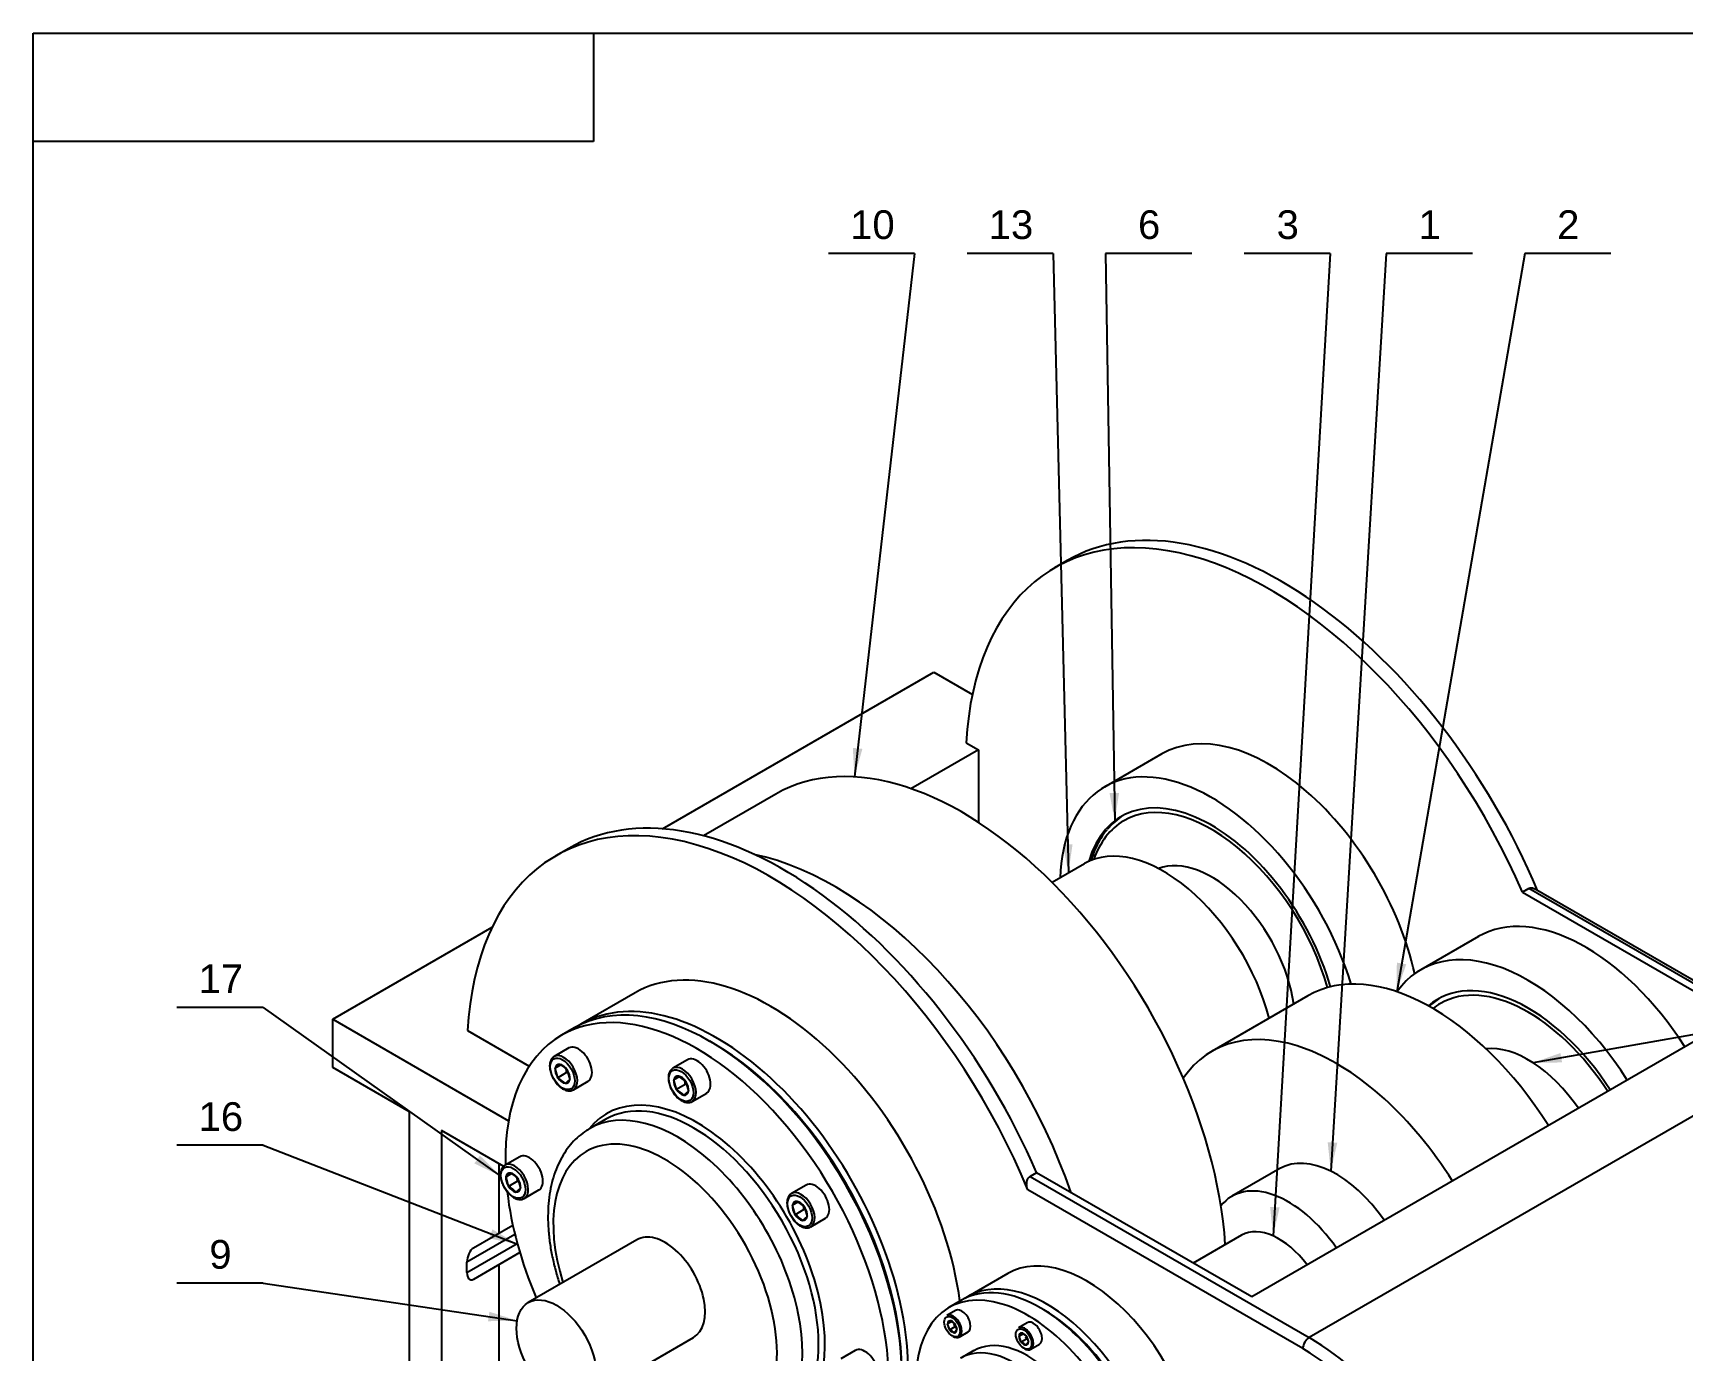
# Model space of a CAD drawing. Header units: millimetres. Extents: x 0 to 415, y 0 to 292.
# Drawn here: x 25 to 207.5, y 146.2 to 292 of the extents above; entities that cross this region are included whole.
import ezdxf
from ezdxf.enums import TextEntityAlignment as Align

# ---------------------------------------------------------------- set-up
doc = ezdxf.new("R2010")
doc.units = ezdxf.units.MM
for name, color, linetype in [('Default', 7, 'Continuous'), ('内六角圆柱头螺钉-GBT70.1', 7, 'Continuous'), ('图框', 7, 'Continuous'), ('套筒2', 7, 'Continuous'), ('套筒3', 7, 'Continuous'), ('端盖', 7, 'Continuous'), ('端盖2', 7, 'Continuous'), ('轴1', 7, 'Continuous'), ('轴2', 7, 'Continuous'), ('轴承1', 7, 'Continuous'), ('零件4齿轮T2', 7, 'Continuous'), ('齿轮T3', 7, 'Continuous'), ('齿轮T4', 7, 'Continuous'), ('齿轮箱', 7, 'Continuous')]:
    doc.layers.add(name, color=color, linetype=linetype)
doc.styles.add('SEACAD_Arial', font='arial.ttf')

# ---------------------------------------------------------------- blocks, each defined once
blk = doc.blocks.new('SEANNOT_GROUP1')
at = {"layer": 'Default', "linetype": 'Continuous'}
blk.add_hatch(color=7, dxfattribs=at).paths.add_polyline_path([(73.82, 166.97), (76.72, 165.57), (74.43, 167.84)])
at = {"layer": 'Default', "color": 7, "linetype": 'Continuous'}
for points in [[(50.44, 184.22), (40.92, 184.22)], [(50.44, 184.22), (76.72, 165.57)]]:
    blk.add_lwpolyline(points, dxfattribs=at)
at = {"layer": 'Default', "color": 7, "linetype": 'Continuous', "style": 'SEACAD_Arial'}
blk.add_text('17', height=3.175, dxfattribs=at).set_placement((43.31, 188.98), align=Align.TOP_LEFT)
blk = doc.blocks.new('SEANNOT_GROUP2')
at = {"layer": 'Default', "linetype": 'Continuous'}
blk.add_hatch(color=7, dxfattribs=at).paths.add_polyline_path([(193.94, 179.18), (190.91, 178.11), (194.13, 178.14)])
at = {"layer": 'Default', "color": 7, "linetype": 'Continuous'}
for points in [[(254.29, 189.24), (190.91, 178.11)], [(263.81, 189.24), (254.29, 189.24)]]:
    blk.add_lwpolyline(points, dxfattribs=at)
at = {"layer": 'Default', "color": 7, "linetype": 'Continuous', "style": 'SEACAD_Arial'}
blk.add_text('5', height=3.17, dxfattribs=at).set_placement((257.87, 194), align=Align.TOP_LEFT)
blk = doc.blocks.new('SEANNOT_GROUP3')
at = {"layer": 'Default', "linetype": 'Continuous'}
blk.add_hatch(color=7, dxfattribs=at).paths.add_polyline_path([(138.92, 202.24), (139.52, 199.08), (139.98, 202.27)])
at = {"layer": 'Default', "color": 7, "linetype": 'Continuous'}
for points in [[(137.84, 267.63), (128.31, 267.63)], [(137.84, 267.63), (139.52, 199.08)]]:
    blk.add_lwpolyline(points, dxfattribs=at)
at = {"layer": 'Default', "color": 7, "linetype": 'Continuous', "style": 'SEACAD_Arial'}
blk.add_text('13', height=3.175, dxfattribs=at).set_placement((130.7, 272.39), align=Align.TOP_LEFT)
blk = doc.blocks.new('SEANNOT_GROUP4')
at = {"layer": 'Default', "linetype": 'Continuous'}
blk.add_hatch(color=7, dxfattribs=at).paths.add_polyline_path([(75.44, 158.69), (78.59, 158.03), (75.82, 159.68)])
at = {"layer": 'Default', "color": 7, "linetype": 'Continuous'}
for points in [[(50.44, 168.98), (40.92, 168.98)], [(50.44, 168.98), (78.59, 158.03)]]:
    blk.add_lwpolyline(points, dxfattribs=at)
at = {"layer": 'Default', "color": 7, "linetype": 'Continuous', "style": 'SEACAD_Arial'}
blk.add_text('16', height=3.175, dxfattribs=at).set_placement((43.31, 173.74), align=Align.TOP_LEFT)
blk = doc.blocks.new('SEANNOT_GROUP7')
at = {"layer": 'Default', "linetype": 'Continuous'}
blk.add_hatch(color=7, dxfattribs=at).paths.add_polyline_path([(168.2, 169.32), (168.54, 166.11), (169.26, 169.25)])
at = {"layer": 'Default', "color": 7, "linetype": 'Continuous'}
for points in [[(174.68, 267.63), (168.54, 166.11)], [(184.2, 267.63), (174.68, 267.63)]]:
    blk.add_lwpolyline(points, dxfattribs=at)
at = {"layer": 'Default', "color": 7, "linetype": 'Continuous', "style": 'SEACAD_Arial'}
blk.add_text('1', height=3.17, dxfattribs=at).set_placement((178.25, 272.39), align=Align.TOP_LEFT)
blk = doc.blocks.new('SEANNOT_GROUP8')
at = {"layer": 'Default', "linetype": 'Continuous'}
blk.add_hatch(color=7, dxfattribs=at).paths.add_polyline_path([(75.33, 149.52), (78.55, 149.58), (75.48, 150.57)])
at = {"layer": 'Default', "color": 7, "linetype": 'Continuous'}
for points in [[(50.44, 153.74), (40.92, 153.74)], [(50.44, 153.74), (78.55, 149.58)]]:
    blk.add_lwpolyline(points, dxfattribs=at)
at = {"layer": 'Default', "color": 7, "linetype": 'Continuous', "style": 'SEACAD_Arial'}
blk.add_text('9', height=3.17, dxfattribs=at).set_placement((44.5, 158.5), align=Align.TOP_LEFT)
blk = doc.blocks.new('SEANNOT_GROUP10')
at = {"layer": 'Default', "linetype": 'Continuous'}
blk.add_hatch(color=7, dxfattribs=at).paths.add_polyline_path([(144.07, 207.93), (144.65, 204.76), (145.12, 207.95)])
at = {"layer": 'Default', "color": 7, "linetype": 'Continuous'}
for points in [[(153.17, 267.63), (143.64, 267.63)], [(143.64, 267.63), (144.65, 204.76)]]:
    blk.add_lwpolyline(points, dxfattribs=at)
at = {"layer": 'Default', "color": 7, "linetype": 'Continuous', "style": 'SEACAD_Arial'}
blk.add_text('6', height=3.17, dxfattribs=at).set_placement((147.22, 272.39), align=Align.TOP_LEFT)
blk = doc.blocks.new('SEANNOT_GROUP11')
at = {"layer": 'Default', "linetype": 'Continuous'}
blk.add_hatch(color=7, dxfattribs=at).paths.add_polyline_path([(175.85, 189.18), (175.83, 185.96), (176.89, 189)])
at = {"layer": 'Default', "color": 7, "linetype": 'Continuous'}
for points in [[(190, 267.63), (175.83, 185.96)], [(199.53, 267.63), (190, 267.63)]]:
    blk.add_lwpolyline(points, dxfattribs=at)
at = {"layer": 'Default', "color": 7, "linetype": 'Continuous', "style": 'SEACAD_Arial'}
blk.add_text('2', height=3.17, dxfattribs=at).set_placement((193.58, 272.39), align=Align.TOP_LEFT)
blk = doc.blocks.new('SEANNOT_GROUP12')
at = {"layer": 'Default', "linetype": 'Continuous'}
blk.add_hatch(color=7, dxfattribs=at).paths.add_polyline_path([(161.83, 162.16), (162.17, 158.96), (162.88, 162.1)])
at = {"layer": 'Default', "color": 7, "linetype": 'Continuous'}
for points in [[(168.49, 267.63), (158.97, 267.63)], [(168.49, 267.63), (162.17, 158.96)]]:
    blk.add_lwpolyline(points, dxfattribs=at)
at = {"layer": 'Default', "color": 7, "linetype": 'Continuous', "style": 'SEACAD_Arial'}
blk.add_text('3', height=3.17, dxfattribs=at).set_placement((162.55, 272.39), align=Align.TOP_LEFT)
blk = doc.blocks.new('SEANNOT_GROUP13')
at = {"layer": 'Default', "linetype": 'Continuous'}
blk.add_hatch(color=7, dxfattribs=at).paths.add_polyline_path([(115.68, 212.94), (115.85, 209.73), (116.74, 212.82)])
at = {"layer": 'Default', "color": 7, "linetype": 'Continuous'}
for points in [[(122.51, 267.63), (112.98, 267.63)], [(122.51, 267.63), (115.85, 209.73)]]:
    blk.add_lwpolyline(points, dxfattribs=at)
at = {"layer": 'Default', "color": 7, "linetype": 'Continuous', "style": 'SEACAD_Arial'}
blk.add_text('10', height=3.175, dxfattribs=at).set_placement((115.38, 272.39), align=Align.TOP_LEFT)
blk = doc.blocks.new('SE1')
at = {"layer": '内六角圆柱头螺钉-GBT70.1', "color": 7, "linetype": 'Continuous'}
for p, q in [((84.27, 179.74), (82.65, 178.8)), ((82.76, 177.5), (83.28, 177.92)), ((83.37, 177.85), (82.76, 177.5)), ((83.04, 176.45), (82.76, 177.5)), ((84.08, 177.3), (84.37, 176.26)), ((97.39, 178.44), (95.77, 177.5)), ((84.02, 177.02), (83.04, 176.45)), ((84.37, 176.26), (83.85, 175.83)), ((84.77, 175.12), (86.39, 176.06)), ((95.88, 176.2), (96.4, 176.62)), ((96.5, 176.55), (95.88, 176.2)), ((96.17, 175.15), (95.88, 176.2)), ((97.15, 175.72), (96.17, 175.15)), ((97.21, 176), (97.49, 174.96)), ((97.49, 174.96), (96.97, 174.53)), ((97.9, 173.82), (99.52, 174.76)), ((78.83, 167.72), (77.21, 166.79)), ((77.32, 165.48), (77.84, 165.91)), ((77.94, 165.84), (77.32, 165.48)), ((77.61, 164.43), (77.32, 165.48)), ((78.59, 165), (77.61, 164.43)), ((78.64, 165.29), (78.93, 164.24)), ((110.52, 164.58), (108.9, 163.65)), ((78.93, 164.24), (78.41, 163.81)), ((79.34, 163.11), (80.95, 164.04)), ((109.01, 162.34), (109.53, 162.77)), ((109.62, 162.7), (109.01, 162.34)), ((109.29, 161.29), (109.01, 162.34)), ((110.27, 161.86), (109.29, 161.29)), ((110.62, 161.1), (110.1, 160.67)), ((110.33, 162.15), (110.62, 161.1)), ((111.02, 159.97), (112.64, 160.9)), ((127.04, 150.71), (126.08, 150.16)), ((126.16, 149.22), (126.43, 149.57)), ((126.59, 149.47), (126.16, 149.22)), ((126.4, 148.56), (126.16, 149.22)), ((126.96, 148.89), (126.4, 148.56)), ((127.18, 148.6), (126.91, 148.25)), ((126.94, 149.25), (127.18, 148.6)), ((127.45, 147.77), (128.42, 148.33)), ((134.96, 149.36), (133.99, 148.8)), ((134.07, 147.87), (134.34, 148.21)), ((134.51, 148.12), (134.07, 147.87)), ((134.31, 147.21), (134.07, 147.87)), ((134.85, 147.9), (135.09, 147.24)), ((115.95, 146.29), (114.34, 145.35)), ((134.87, 147.53), (134.31, 147.21)), ((135.09, 147.24), (134.82, 146.9)), ((135.37, 146.42), (136.33, 146.98))]:
    blk.add_line(p, q, dxfattribs=at)
for centre, radius, start, end in [((81.17, 174.36), 4.14, 45.3205, 59.416), ((81.87, 176.99), 2.16, 0.6647, 11.1892), ((84.87, 177.39), 2.51, 211.9766, 233.0695), ((80.94, 172.88), 4.14, 45.3155, 59.4209), ((83.25, 175.19), 1.99, 61.8112, 67.2073), ((94.29, 173.06), 4.14, 45.3205, 59.416), ((94.99, 175.69), 2.16, 0.6647, 11.1892), ((96.38, 173.89), 1.99, 61.8112, 67.2073), ((97.99, 176.09), 2.51, 211.9766, 233.0695), ((94.06, 171.58), 4.14, 45.3155, 59.4209), ((75.5, 160.87), 4.14, 45.3155, 59.4209), ((75.73, 162.34), 4.14, 45.3205, 59.416), ((76.43, 164.97), 2.16, 0.6647, 11.1892), ((77.82, 163.17), 1.99, 61.8112, 67.2073), ((79.43, 165.38), 2.51, 211.9766, 233.0695), ((107.42, 159.2), 4.14, 45.3205, 59.416), ((111.12, 162.24), 2.51, 211.9766, 233.0695), ((107.19, 157.73), 4.14, 45.3155, 59.4209), ((108.12, 161.84), 2.16, 0.6647, 11.1892), ((109.5, 160.03), 1.99, 61.8112, 67.2073), ((125.4, 146.37), 2.41, 51.331, 65.5787), ((125.43, 147.37), 2.42, 51.3376, 65.5721), ((125.58, 148.75), 1.39, 5.5016, 19.4012), ((126.63, 147.77), 1.16, 61.8885, 73.3933), ((133.34, 146.01), 2.42, 51.3376, 65.5721), ((133.32, 145.01), 2.41, 51.331, 65.5787), ((133.49, 147.4), 1.39, 5.5016, 16.7686), ((134.54, 146.42), 1.16, 61.8885, 73.3933)]:
    blk.add_arc(centre, radius, start, end, dxfattribs=at)
for centre, major_axis, start_param, end_param in [((83.71, 176.96), (1.06, -1.84), 0.045294, 3.141593), ((85.33, 177.9), (1.06, -1.84), 0, 3.141593), ((83.71, 176.96), (1.06, -1.84), 3.141593, 3.202228), ((83.56, 176.88), (-0.577, 1), 0.619249, 1.666447), ((83.56, 176.88), (0.577, -1), 2.713645, 3.760842), ((83.56, 176.88), (-0.577, 1), 4.80804, 5.855237), ((83.56, 176.88), (0.58, -1), 0.619249, 1.666447), ((96.84, 175.66), (1.06, -1.84), 3.141593, 3.202228), ((96.84, 175.66), (1.06, -1.84), 0.045294, 3.141593), ((98.45, 176.6), (1.06, -1.84), 0, 3.141593), ((83.56, 176.88), (0.58, -1), 4.80804, 5.855237), ((83.56, 176.88), (-0.58, 1), 2.713645, 3.760842), ((96.69, 175.58), (-0.577, 1), 0.619249, 1.666447), ((96.69, 175.58), (0.58, -1), 2.713645, 3.760842), ((96.69, 175.58), (-0.58, 1), 4.80804, 5.855237), ((96.69, 175.58), (0.577, -1), 0.619249, 1.666447), ((83.71, 176.96), (1.06, -1.84), 0, 0.045294), ((96.69, 175.58), (0.577, -1), 4.80804, 5.855237), ((96.69, 175.58), (-0.577, 1), 2.713645, 3.760842), ((96.84, 175.66), (1.06, -1.84), 0, 0.045294), ((79.89, 165.88), (1.06, -1.84), 0, 3.141593), ((78.27, 164.95), (1.06, -1.84), 3.141593, 3.202228), ((78.27, 164.95), (1.06, -1.84), 0.045294, 3.141593), ((78.12, 164.86), (-0.577, 1), 0.619249, 1.666447), ((78.12, 164.86), (0.58, -1), 2.713645, 3.760842), ((78.12, 164.86), (0.58, -1), 4.80804, 5.855237), ((78.12, 164.86), (-0.577, 1), 4.80804, 5.855237), ((78.12, 164.86), (0.58, -1), 0.619249, 1.666447), ((111.58, 162.74), (1.06, -1.84), 0, 3.141593), ((78.12, 164.86), (-0.577, 1), 2.713645, 3.760842), ((78.27, 164.95), (1.06, -1.84), 0, 0.045294), ((109.96, 161.81), (1.06, -1.84), 3.141593, 3.202228), ((109.96, 161.81), (1.06, -1.84), 0.045294, 3.141593), ((109.81, 161.72), (0.577, -1), 2.713645, 3.760842), ((109.81, 161.72), (-0.58, 1), 4.80804, 5.855237), ((109.81, 161.72), (-0.58, 1), 0.619249, 1.666447), ((109.81, 161.72), (0.577, -1), 4.80804, 5.855237), ((109.81, 161.72), (-0.577, 1), 2.713645, 3.760842), ((109.81, 161.72), (0.58, -1), 0.619249, 1.666447), ((109.96, 161.81), (1.06, -1.84), 0, 0.045294), ((126.77, 148.97), (0.69, -1.19), 0, 3.141593), ((127.73, 149.52), (0.69, -1.19), 0, 3.141593), ((126.67, 148.91), (-0.361, 0.625), 0.753769, 1.800967), ((126.67, 148.91), (0.361, -0.625), 2.848164, 3.895362), ((126.67, 148.91), (0.361, -0.625), 4.942559, 5.989757), ((126.67, 148.91), (-0.361, 0.625), 4.942559, 5.989757), ((126.77, 148.97), (0.69, -1.19), 5.466158, 6.283185), ((126.67, 148.91), (-0.361, 0.625), 2.848164, 3.895362), ((126.67, 148.91), (0.361, -0.625), 0.753769, 1.800967), ((134.68, 147.61), (0.69, -1.19), 0, 3.141593), ((134.58, 147.55), (0.361, -0.625), 2.848164, 3.895362), ((134.58, 147.55), (-0.361, 0.625), 0.753769, 1.800967), ((134.58, 147.55), (-0.361, 0.625), 4.942559, 5.989757), ((134.58, 147.55), (0.361, -0.625), 0.753769, 1.800967), ((135.64, 148.17), (0.69, -1.19), 0, 3.141593), ((117.02, 144.45), (1.06, -1.84), 0, 3.141593), ((134.58, 147.55), (0.361, -0.625), 4.942559, 5.989757), ((134.68, 147.61), (0.69, -1.19), 5.466158, 6.283185), ((134.58, 147.55), (-0.361, 0.625), 2.848164, 3.895362)]:
    blk.add_ellipse(centre, major_axis=major_axis, ratio=0.57735, start_param=start_param, end_param=end_param, dxfattribs=at)
for centre, major_axis in [((83.56, 176.88), (-0.96, 1.66)), ((96.69, 175.58), (-0.96, 1.66)), ((78.12, 164.86), (-0.96, 1.66)), ((109.81, 161.72), (-0.96, 1.66)), ((126.67, 148.91), (-0.62, 1.07)), ((134.58, 147.55), (-0.62, 1.07))]:
    blk.add_ellipse(centre, major_axis=major_axis, ratio=0.57735, dxfattribs=at)
for points, knots in [([(82.58, 178.74), (82.52, 178.69), (82.37, 178.59), (82.21, 178.28), (82.13, 177.88), (82.16, 177.4), (82.29, 176.89), (82.49, 176.42), (82.66, 176.18), (82.74, 176.06)], [0, 0, 0, 0, 0.096121, 0.245248, 0.399579, 0.560631, 0.72378, 0.886581, 1, 1, 1, 1]), ([(95.71, 177.44), (95.64, 177.39), (95.49, 177.29), (95.34, 176.98), (95.26, 176.58), (95.28, 176.1), (95.41, 175.59), (95.61, 175.12), (95.78, 174.88), (95.86, 174.76)], [0, 0, 0, 0, 0.096121, 0.245248, 0.399579, 0.560631, 0.72378, 0.886581, 1, 1, 1, 1]), ([(83.36, 175.38), (83.44, 175.33), (83.63, 175.19), (84, 175.03), (84.38, 174.99), (84.68, 175.05), (84.79, 175.14), (84.82, 175.17)], [0, 0, 0, 0, 0.141367, 0.41191, 0.684114, 0.918331, 1, 1, 1, 1]), ([(96.48, 174.08), (96.56, 174.03), (96.75, 173.89), (97.12, 173.73), (97.51, 173.69), (97.81, 173.75), (97.91, 173.84), (97.95, 173.87)], [0, 0, 0, 0, 0.141367, 0.41191, 0.684114, 0.918331, 1, 1, 1, 1]), ([(77.15, 166.72), (77.08, 166.68), (76.93, 166.57), (76.78, 166.26), (76.7, 165.86), (76.72, 165.38), (76.85, 164.88), (77.05, 164.4), (77.22, 164.16), (77.3, 164.05)], [0, 0, 0, 0, 0.096121, 0.245248, 0.399579, 0.560631, 0.72378, 0.886581, 1, 1, 1, 1]), ([(77.92, 163.37), (78, 163.31), (78.19, 163.17), (78.56, 163.01), (78.95, 162.97), (79.24, 163.03), (79.35, 163.13), (79.39, 163.16)], [0, 0, 0, 0, 0.141367, 0.41191, 0.684114, 0.918331, 1, 1, 1, 1]), ([(108.83, 163.59), (108.77, 163.54), (108.62, 163.43), (108.46, 163.13), (108.38, 162.72), (108.41, 162.24), (108.54, 161.74), (108.74, 161.26), (108.91, 161.02), (108.99, 160.91)], [0, 0, 0, 0, 0.096121, 0.245248, 0.399579, 0.560631, 0.72378, 0.886581, 1, 1, 1, 1]), ([(109.61, 160.23), (109.69, 160.17), (109.88, 160.03), (110.25, 159.87), (110.63, 159.83), (110.93, 159.89), (111.04, 159.99), (111.07, 160.02)], [0, 0, 0, 0, 0.141367, 0.41191, 0.684114, 0.918331, 1, 1, 1, 1])]:
    blk.add_open_spline(points, degree=3, knots=knots, dxfattribs=at)
at = {"layer": '套筒2', "color": 7, "linetype": 'Continuous'}
blk.add_ellipse((190.38, 167.82), major_axis=(-6.5, 11.26), ratio=0.57735, start_param=4.848794, end_param=6.031695, dxfattribs=at)
at = {"layer": '套筒3', "color": 7, "linetype": 'Continuous'}
blk.add_line((141.32, 200.12), (137.73, 198.04), dxfattribs=at)
for centre, major_axis, start_param, end_param in [((150.07, 184.97), (8.75, -15.16), 1.127772, 3.141593), ((155.38, 188.03), (-6.5, 11.26), 4.097264, 6.193316)]:
    blk.add_ellipse(centre, major_axis=major_axis, ratio=0.57735, start_param=start_param, end_param=end_param, dxfattribs=at)
at = {"layer": '端盖', "color": 7, "linetype": 'Continuous'}
for p, q in [((84.87, 181.96), (83.45, 181.14)), ((100.22, 180.27), (99.87, 180.48)), ((88.35, 171.85), (86.58, 170.83))]:
    blk.add_line(p, q, dxfattribs=at)
for centre, major_axis, start_param, end_param in [((99.87, 155.98), (-15, 25.98), 3.141593, 6.283185), ((98.45, 155.16), (-15, 25.98), 2.331666, 6.283185), ((98.45, 155.16), (-15, 25.98), 0, 0.809926), ((100.22, 156.18), (14.75, -25.55), 0.785398, 2.356194), ((98.45, 155.16), (10, -17.32), 0, 3.361742), ((98.1, 154.96), (-9.75, 16.89), 3.141593, 6.283185), ((96.33, 153.94), (9.75, -16.89), 0, 3.144771), ((94.92, 153.12), (-8.75, 15.16), 1.936004, 6.283185), ((94.92, 153.12), (-8.75, 15.16), 0, 1.205589), ((98.45, 155.16), (-15, 25.98), 0.927195, 1.360926), ((94.92, 153.12), (3.12, -5.41), 0, 3.141593)]:
    blk.add_ellipse(centre, major_axis=major_axis, ratio=0.57735, start_param=start_param, end_param=end_param, dxfattribs=at)
blk.add_open_spline([(86.55, 170.79), (86.44, 170.73), (86.04, 170.52), (85.36, 169.98), (84.6, 169.24), (83.91, 168.37), (83.33, 167.39), (82.84, 166.32), (82.45, 165.15), (82.17, 163.89), (82, 162.55), (81.94, 161.15), (81.99, 159.69), (82.15, 158.19), (82.42, 156.66), (82.79, 155.13), (83.1, 154.11), (83.26, 153.61)], degree=3, knots=[0, 0, 0, 0, 0.0087901, 0.0347516, 0.060719, 0.0868827, 0.1134021, 0.1403714, 0.1678065, 0.1956503, 0.2237992, 0.2521368, 0.280563, 0.3089962, 0.3373952, 0.365745, 0.3930743, 0.3930743, 0.3930743, 0.3930743], dxfattribs=at)
at = {"layer": '端盖2', "color": 7, "linetype": 'Continuous'}
for p, q in [((127.71, 151.85), (126.3, 151.03)), ((136.81, 150.78), (136.46, 150.98)), ((129.05, 146.27), (127.63, 145.45))]:
    blk.add_line(p, q, dxfattribs=at)
for centre, major_axis, start_param, end_param in [((136.46, 136.69), (-8.75, 15.16), 3.141593, 6.283185), ((135.05, 135.87), (8.75, -15.16), 0, 3.882239), ((136.81, 136.89), (8.5, -14.72), 0.785398, 2.356194), ((135.05, 135.87), (6, -10.39), 0, 3.141593), ((133.63, 135.06), (6, -10.39), 0, 3.147798)]:
    blk.add_ellipse(centre, major_axis=major_axis, ratio=0.57735, start_param=start_param, end_param=end_param, dxfattribs=at)
at = {"layer": '轴1', "color": 7, "linetype": 'Continuous'}
blk.add_line((162.91, 166.4), (157.61, 163.34), dxfattribs=at)
for centre, end_param in [((169.16, 155.57), 3.141593), ((163.86, 152.51), 3.363624)]:
    blk.add_ellipse(centre, major_axis=(6.25, -10.83), ratio=0.57735, start_param=1.712693, end_param=end_param, dxfattribs=at)
at = {"layer": '轴2', "color": 7, "linetype": 'Continuous'}
for p, q in [((91.79, 158.54), (79.77, 151.6)), ((86.02, 140.77), (98.04, 147.71))]:
    blk.add_line(p, q, dxfattribs=at)
blk.add_ellipse((82.9, 146.18), major_axis=(3.12, -5.41), ratio=0.57735, dxfattribs=at)
at = {"layer": '轴承1', "color": 7, "linetype": 'Continuous'}
for centre, major_axis, start_param, end_param in [((155.38, 188.03), (-9.73, 16.84), 4.299828, 6.283185), ((155.38, 188.03), (-9.73, 16.84), 0, 0.463739), ((155.76, 188.25), (10, -17.32), 3.161039, 3.360607), ((190.38, 167.82), (-9.72, 16.84), 4.803402, 6.283185), ((190.77, 168.04), (10, -17.32), 3.161039, 3.286884), ((190.38, 167.82), (-9.72, 16.84), 0, 0.087427)]:
    blk.add_ellipse(centre, major_axis=major_axis, ratio=0.57735, start_param=start_param, end_param=end_param, dxfattribs=at)
blk.add_open_spline([(143.73, 203.82), (143.73, 203.81), (143.5, 203.56), (143.09, 202.92), (142.56, 201.96), (142.23, 201.11), (142.07, 200.59), (142.03, 200.46)], degree=3, knots=[0, 0, 0, 0, 0.0009124, 0.0404052, 0.0801242, 0.1200758, 0.1336199, 0.1336199, 0.1336199, 0.1336199], dxfattribs=at)
at = {"layer": '零件4齿轮T2', "color": 7, "linetype": 'Continuous'}
blk.add_line((166.02, 185.51), (155.41, 179.39), dxfattribs=at)
for centre, end_param in [((179.77, 161.7), 3.141593), ((169.16, 155.57), 3.412773)]:
    blk.add_ellipse(centre, major_axis=(13.75, -23.82), ratio=0.57735, start_param=1.635123, end_param=end_param, dxfattribs=at)
at = {"layer": '齿轮T3', "color": 7, "linetype": 'Continuous'}
blk.add_line((158.68, 159.04), (153.31, 155.95), dxfattribs=at)
blk.add_ellipse((162.8, 151.9), major_axis=(-4.12, 7.14), ratio=0.57735, start_param=4.928338, end_param=6.283185, dxfattribs=at)
at = {"layer": '齿轮T4', "color": 7, "linetype": 'Continuous'}
blk.add_line((107.17, 207.83), (99.15, 203.2), dxfattribs=at)
for centre, major_axis, start_param, end_param in [((127.8, 172.11), (-20.63, 35.72), 4.00674, 6.283185), ((113.66, 163.94), (-20.62, 35.72), 4.385291, 5.808406)]:
    blk.add_ellipse(centre, major_axis=major_axis, ratio=0.57735, start_param=start_param, end_param=end_param, dxfattribs=at)
at = {"layer": '齿轮箱', "color": 7, "linetype": 'Continuous'}
for p, q in [((139.4, 233.66), (137.99, 232.84)), ((94.61, 203.97), (124.62, 221.3)), ((124.62, 221.3), (128.91, 218.82)), ((129.57, 212.73), (122.11, 208.42)), ((128.22, 213.5), (129.57, 212.73)), ((129.57, 212.73), (129.57, 204.7)), ((149.87, 212.27), (143.5, 208.6)), ((84.25, 201.81), (82.84, 201)), ((190.44, 197.38), (189.73, 196.97)), ((221.31, 179.56), (190.44, 197.38)), ((221.81, 179.61), (191.08, 197.35)), ((189.73, 196.97), (213.54, 183.23)), ((58.15, 182.92), (75.78, 193.11)), ((184.87, 192.06), (178.5, 188.39)), ((91.59, 185.84), (85.58, 182.37)), ((58.15, 177.57), (58.15, 182.92)), ((58.15, 182.92), (77.6, 171.69)), ((213.54, 183.23), (159.8, 152.2)), ((73.07, 181.66), (79.88, 177.73)), ((221.31, 179.56), (166.16, 147.71)), ((66.63, 172.67), (58.15, 177.57)), ((66.63, 134.75), (66.63, 172.67)), ((77.06, 166.65), (70.17, 170.63)), ((70.17, 170.63), (70.17, 132.71)), ((76.53, 166.95), (76.53, 159.25)), ((135.99, 165.95), (135.29, 165.54)), ((135.29, 165.54), (166.16, 147.71)), ((159.8, 152.2), (135.99, 165.95)), ((165.45, 146.49), (135.03, 164.05)), ((78.31, 159.12), (73, 156.06)), ((73.71, 157.62), (78.07, 160.14)), ((73, 154.9), (78.57, 158.12)), ((78.85, 157.12), (73.71, 154.15)), ((73, 154.9), (73, 156.06)), ((76.53, 155.79), (76.53, 144.24)), ((132.84, 154.81), (128.42, 152.25))]:
    blk.add_line(p, q, dxfattribs=at)
for centre, major_axis, ratio, start_param, end_param in [((161.74, 191.7), (23.75, -41.14), 0.57735, 1.370917, 3.863791), ((163.15, 192.52), (23.75, -41.14), 0.57735, 1.356191, 3.141593), ((161.74, 191.7), (-11.88, 20.57), 0.57735, 4.216915, 6.283185), ((155.38, 188.03), (11.88, -20.57), 0.57735, 1.192225, 3.884002), ((106.59, 159.86), (23.75, -41.14), 0.57735, 1.345862, 3.863791), ((155.38, 188.03), (10, -17.32), 0.57735, 1.165403, 3.649255), ((108, 160.68), (23.75, -41.14), 0.57735, 1.370917, 3.141593), ((196.74, 171.49), (11.88, -20.57), 0.57735, 1.645298, 3.141593), ((190.38, 167.82), (11.88, -20.57), 0.57735, 1.645298, 3.400331), ((106.59, 159.86), (15, -25.98), 0.57735, 0.947896, 3.141593), ((190.38, 167.82), (10, -17.32), 0.57735, 1.6593, 3.252304), ((100.58, 156.39), (15, -25.98), 0.57735, 6.259613, 9.44835), ((100.22, 156.18), (-14.75, 25.55), 0.57735, 3.926991, 5.497787), ((73.71, 156.46), (-0.33, -1.21), 0.517638, 3.619251, 5.190047), ((141.59, 139.65), (8.75, -15.16), 0.57735, 0.863975, 3.141593), ((73.71, 155.31), (0.33, 1.21), 0.517638, 2.048455, 3.619251), ((137.17, 137.1), (8.75, -15.16), 0.57735, 0, 3.18201), ((136.81, 136.89), (-8.5, 14.72), 0.57735, 3.926991, 5.497787), ((166.16, 146.9), (-0.5, -0.866), 0.57735, 3.926991, 5.497787), ((165.45, 125.87), (-12.62, 21.87), 0.57735, 2.738371, 5.497787), ((166.16, 126.28), (-13.13, 22.73), 0.57735, 3.141949, 5.497787)]:
    blk.add_ellipse(centre, major_axis=major_axis, ratio=ratio, start_param=start_param, end_param=end_param, dxfattribs=at)
for points, knots in [([(190.44, 197.38), (190.49, 197.41), (190.54, 197.43), (190.66, 197.46), (190.72, 197.46), (190.83, 197.45), (190.89, 197.43), (190.99, 197.4), (191.04, 197.38), (191.08, 197.35)], [0, 0, 0, 0, 0.125, 0.125, 0.25, 0.25, 0.375, 0.375, 0.4742957, 0.4742957, 0.4742957, 0.4742957]), ([(135.03, 164.05), (134.98, 164.18), (134.94, 164.32), (134.91, 164.53), (134.9, 164.6), (134.9, 164.75), (134.91, 164.82), (134.92, 164.95), (134.94, 165.02), (134.98, 165.15), (135, 165.21), (135.07, 165.33), (135.1, 165.38), (135.19, 165.47), (135.23, 165.51), (135.29, 165.54)], [0, 0, 0, 0, 0.25, 0.25, 0.375, 0.375, 0.5, 0.5, 0.625, 0.625, 0.75, 0.75, 0.875, 0.875, 1, 1, 1, 1])]:
    blk.add_open_spline(points, degree=3, knots=knots, dxfattribs=at)

msp = doc.modelspace()

# ---------------------------------------------------------------- linework, layer by layer
at = {"layer": '图框', "color": 7, "linetype": 'Continuous'}
for p, q in [((25, 5), (25, 292)), ((25, 292), (415, 292)), ((87, 292), (87, 280)), ((87, 280), (25, 280))]:
    msp.add_line(p, q, dxfattribs=at)

# ---------------------------------------------------------------- block references
at = {"layer": 'Default'}
for name in ['SEANNOT_GROUP13', 'SEANNOT_GROUP3', 'SEANNOT_GROUP10', 'SEANNOT_GROUP12', 'SEANNOT_GROUP7', 'SEANNOT_GROUP11', 'SE1', 'SEANNOT_GROUP2', 'SEANNOT_GROUP1', 'SEANNOT_GROUP4', 'SEANNOT_GROUP8']:
    msp.add_blockref(name, (0, 0), dxfattribs=at)

doc.saveas('drawing.dxf')
